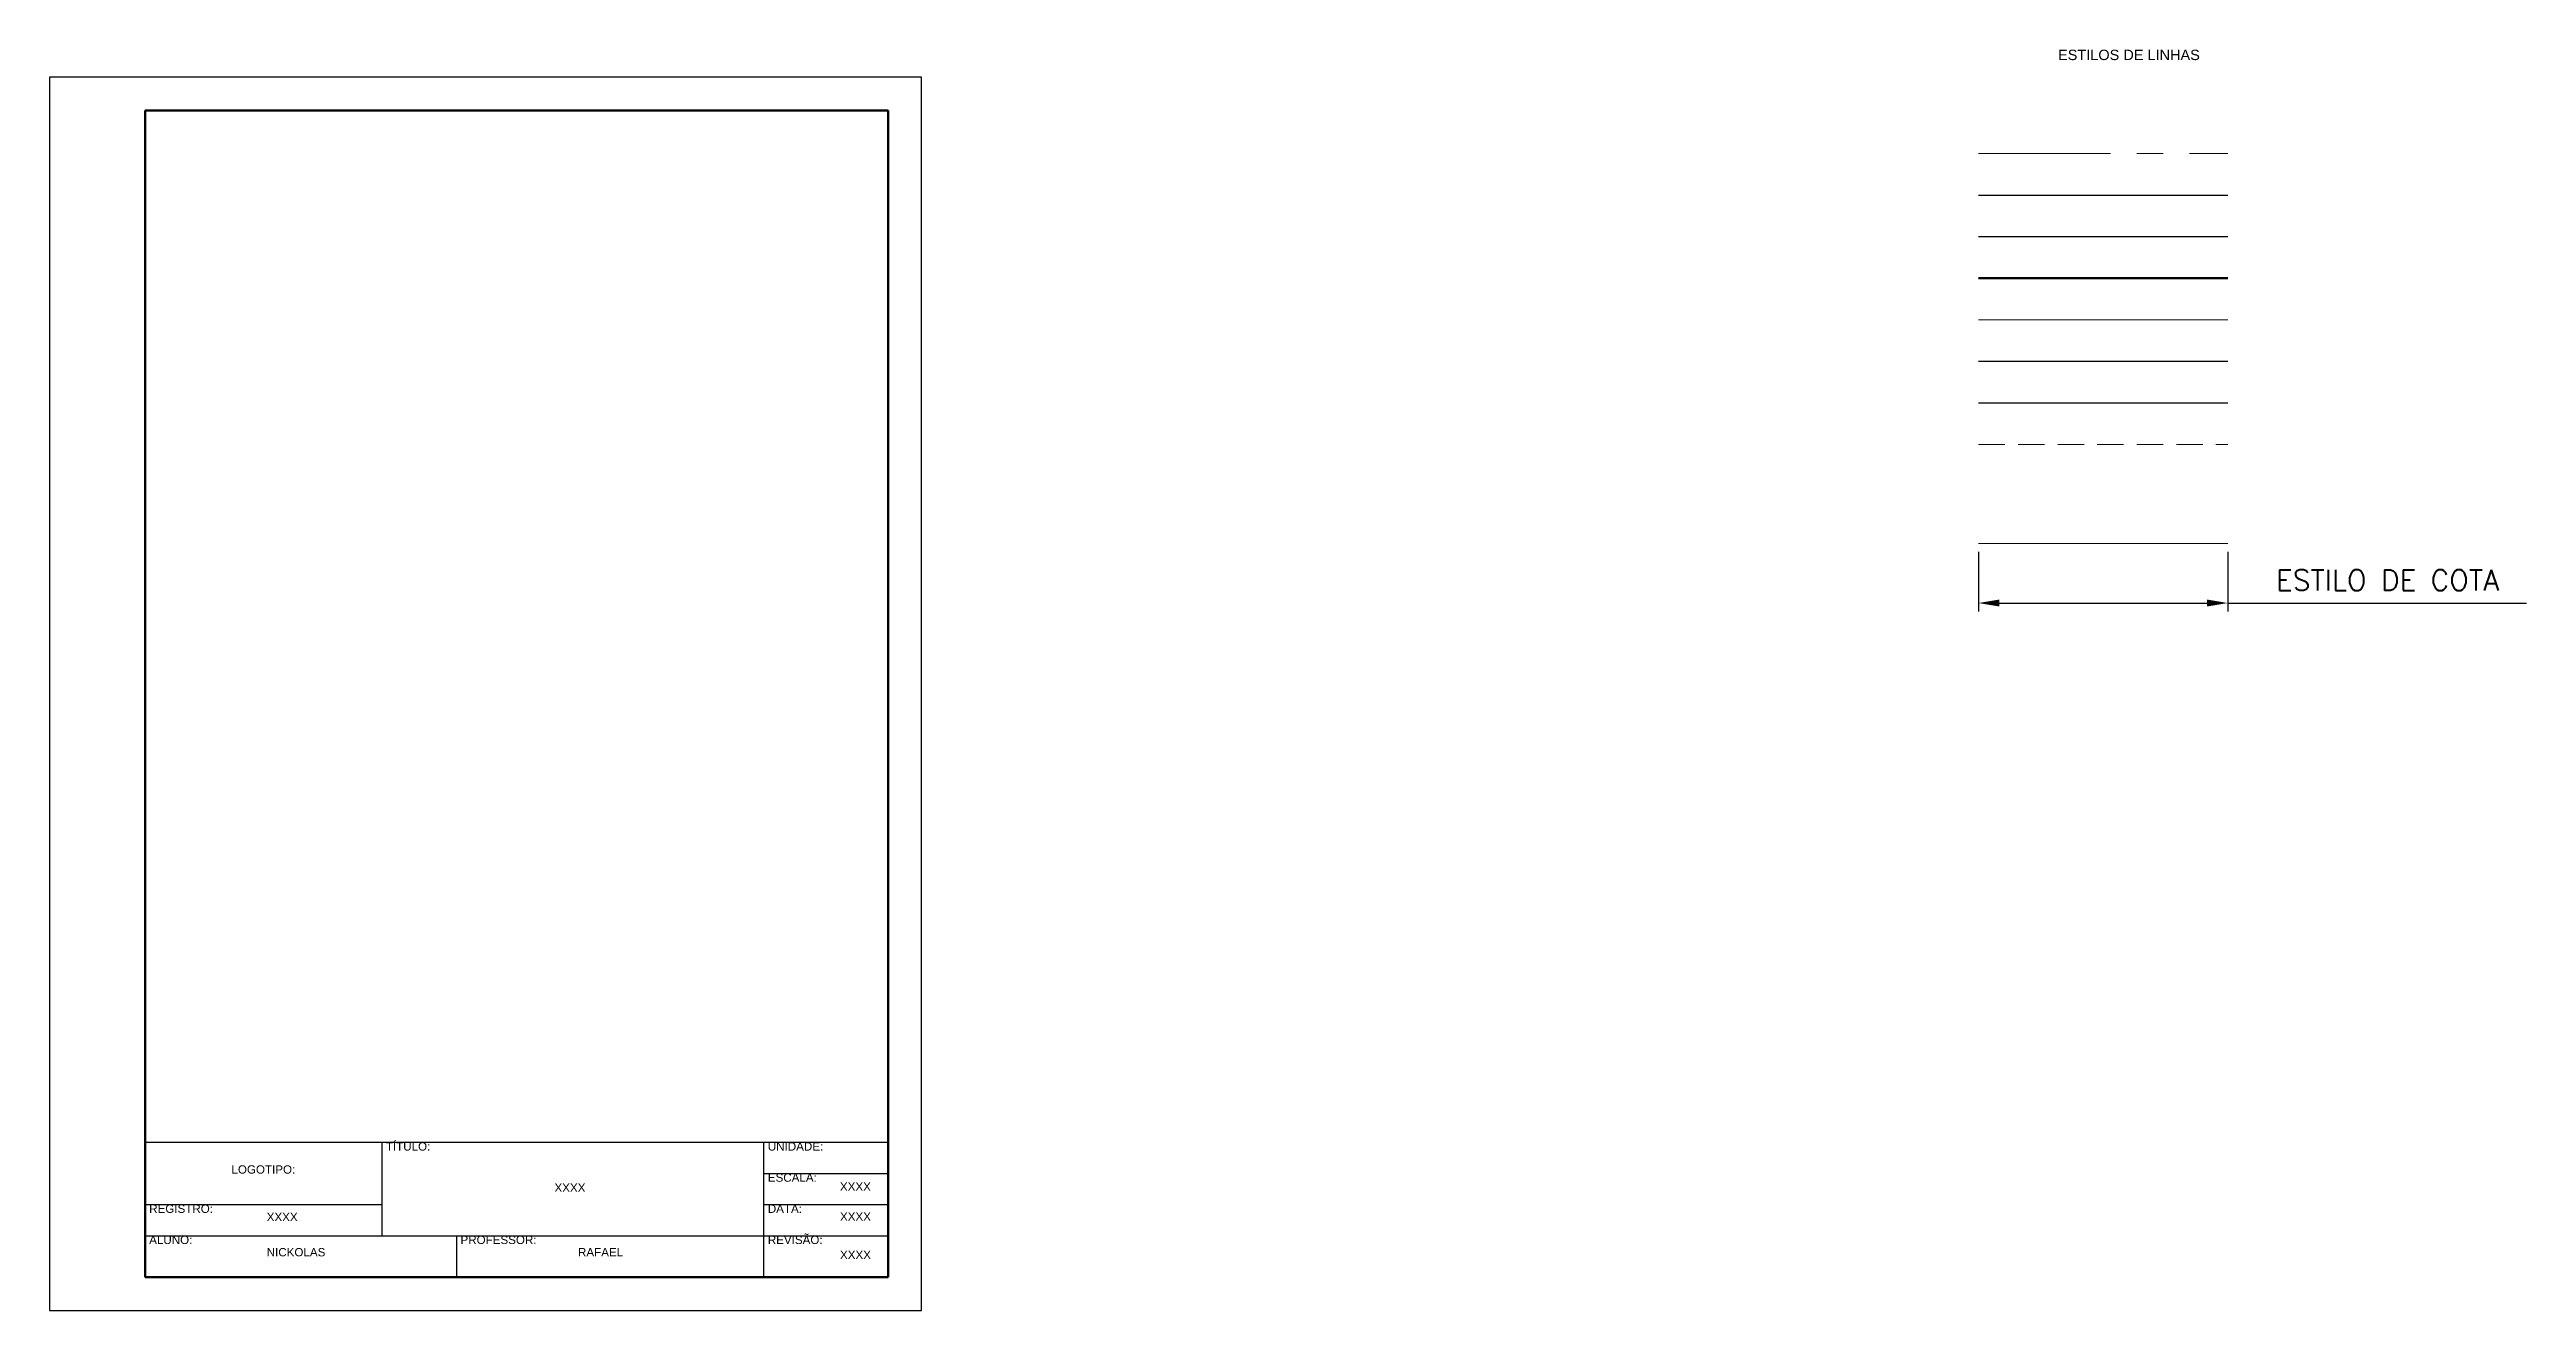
# Model space of a CAD drawing. Header units: millimetres. Extents: x 2293 to 5195, y 1475 to 2168.
# Drawn here: x 4599 to 5195, y 1865 to 2168 of the extents above.
import ezdxf

# ---------------------------------------------------------------- set-up
doc = ezdxf.new("R2010")
doc.units = ezdxf.units.MM
doc.linetypes.add('CENTER', pattern=[50.8, 31.75, -6.35, 6.35, -6.35])
doc.linetypes.add('DASHED2', pattern=[9.525, 6.35, -3.175])
for name, color, linetype, lineweight in [('CENTRO', 1, 'CENTER', 5), ('CONTORNO 1', 3, 'Continuous', 25), ('CONTORNO 2', 4, 'Continuous', 30), ('CONTORNO 3', 6, 'Continuous', 50), ('COTA', 1, 'Continuous', 13), ('HACHURA', 1, 'Continuous', 13), ('TEXTO 1', 2, 'Continuous', 25), ('TEXTO 2', 3, 'Continuous', 25), ('TRACEJADA', 1, 'DASHED2', 13)]:
    doc.layers.add(name, color=color, linetype=linetype, lineweight=lineweight)
doc.styles.add('ROMANS', font='romans.shx')
doc.styles.get("Standard").update_dxf_attribs({"font": 'arial.ttf'})
doc.dimstyles.new('Padrão', dxfattribs={"dimscale": 2, "dimtxt": 2.5, "dimasz": 2.5, "dimexe": 1, "dimexo": 1, "dimgap": 1.5, "dimtad": 1, "dimdsep": 46, "dimtxsty": 'ROMANS', "dimcen": 2.5, "dimclrd": 1, "dimclre": 1, "dimclrt": 2, "dimadec": 0, "dimazin": 2, "dimtfac": 1, "dimtmove": 0, "dimatfit": 3, "dimfxl": 0, "dimlwd": -1, "dimlwe": -1, "dimarcsym": 0})

# ---------------------------------------------------------------- blocks, each defined once
blk = doc.blocks.new('*D5')
at = {"color": 1}
for p, q in [((5063.48, 2047.49), (5063.48, 2033.16)), ((5123.48, 2047.49), (5123.48, 2033.16)), ((5068.48, 2035.16), (5118.48, 2035.16)), ((5123.48, 2035.16), (5195.44, 2035.16))]:
    blk.add_line(p, q, dxfattribs=at)
for points in [[(5068.48, 2036), (5068.48, 2034.33), (5063.48, 2035.16)], [(5118.48, 2036), (5118.48, 2034.33), (5123.48, 2035.16)]]:
    blk.add_solid(points, dxfattribs=at)
at = {"layer": 'Defpoints', "color": 0}
for p in [(5063.48, 2049.49), (5123.48, 2049.49), (5123.48, 2035.16)]:
    blk.add_point(p, dxfattribs=at)
at = {"color": 2, "insert": (5161.96, 2040.66), "char_height": 5, "attachment_point": 5, "style": 'ROMANS'}
blk.add_mtext('ESTILO DE COTA', dxfattribs=at)

msp = doc.modelspace()

# ---------------------------------------------------------------- linework, layer by layer
at = {"layer": 'CENTRO'}
msp.add_line((5063.484, 2143.4), (5123.484, 2143.4), dxfattribs=at)
at = {"layer": 'CONTORNO 1'}
msp.add_line((5063.484, 2133.4), (5123.484, 2133.4), dxfattribs=at)
at = {"layer": 'CONTORNO 2'}
for p, q in [((4598.864, 2161.784), (4598.864, 1864.784)), ((4808.864, 2161.784), (4598.864, 2161.784)), ((4808.864, 1864.784), (4808.864, 2161.784)), ((5063.484, 2123.4), (5123.484, 2123.4)), ((4621.864, 1905.284), (4800.864, 1905.284)), ((4678.864, 1905.284), (4678.864, 1882.784)), ((4770.864, 1905.284), (4800.864, 1905.284)), ((4770.864, 1872.784), (4770.864, 1905.284)), ((4770.864, 1897.784), (4800.864, 1897.784)), ((4621.864, 1890.284), (4678.864, 1890.284)), ((4770.864, 1890.284), (4800.864, 1890.284)), ((4770.864, 1890.284), (4800.864, 1890.284)), ((4621.864, 1882.784), (4800.864, 1882.784)), ((4696.844, 1882.784), (4696.844, 1872.784)), ((4770.864, 1882.784), (4800.864, 1882.784)), ((4598.864, 1864.784), (4808.864, 1864.784))]:
    msp.add_line(p, q, dxfattribs=at)
at = {"layer": 'CONTORNO 3'}
for p, q in [((4621.864, 2153.784), (4621.864, 1872.784)), ((4800.864, 2153.784), (4621.864, 2153.784)), ((4800.864, 1872.784), (4800.864, 2153.784)), ((5063.484, 2113.4), (5123.484, 2113.4)), ((4621.864, 1872.784), (4800.864, 1872.784))]:
    msp.add_line(p, q, dxfattribs=at)
at = {"layer": 'COTA'}
msp.add_line((5063.484, 2049.495), (5123.484, 2049.495), dxfattribs=at)
at = {"layer": 'HACHURA'}
msp.add_line((5063.484, 2103.382), (5123.484, 2103.382), dxfattribs=at)
at = {"layer": 'TEXTO 1'}
msp.add_line((5063.484, 2093.382), (5123.484, 2093.382), dxfattribs=at)
at = {"layer": 'TEXTO 2'}
msp.add_line((5063.484, 2083.382), (5123.484, 2083.382), dxfattribs=at)
at = {"layer": 'TRACEJADA'}
msp.add_line((5063.484, 2073.382), (5123.484, 2073.382), dxfattribs=at)

# ---------------------------------------------------------------- texts
at = {"layer": 'TEXTO 1', "attachment_point": 1}
for s, insert, char_height in [('{\\W1.288224; }ESTILOS DE LINHAS{\\H1.51774x; }', (5081.37, 2168.429), 2.5), ('{\\W1.288224; }XXXX{\\H1.5x; }', (4719.478, 1895.365), 2), ('{\\W1.288224; }XXXX{\\H1.5x; }', (4788.23, 1895.627), 2), ('{\\W1.288224; }XXXX{\\H1.5x; }', (4650.169, 1888.309), 2), ('{\\W1.288224; }XXXX{\\H1.5x; }', (4788.245, 1888.408), 2), ('{\\W1.288224; }NICKOLAS{\\H1.51774x; }', (4650.169, 1879.814), 2), ('{\\W1.288224; }RAFAEL{\\H1.5x; }', (4725.149, 1879.814), 2), ('{\\W1.288224; }XXXX{\\H1.5x; }', (4788.247, 1879.178), 2)]:
    msp.add_mtext_dynamic_manual_height_columns(s, width=74.98, gutter_width=653.196, heights=[0], dxfattribs=dict(at, insert=insert, char_height=char_height))
at = {"layer": 'TEXTO 2', "char_height": 2}
for s, width, insert, attachment_point in [('{\\W1.288224; }TÍTULO:{\\H1.75239x; }', 57, (4678.864, 1905.284), 1), ('{\\W1.288224; }UNIDADE:{\\H1.5x; }', 57, (4770.864, 1905.284), 1), ('LOGOTIPO:', 57, (4650.364, 1898.723), 5), ('{\\W1.288224; }ESCALA:{\\H1.51705x; }', 57, (4770.864, 1897.784), 1), ('{\\W1.288224; }REGISTRO:{\\H1.51774x; }', 57, (4621.864, 1890.284), 1), ('{\\W1.288224; }DATA:{\\H1.5x; }', 57, (4770.864, 1890.284), 1), ('{\\W1.288224; }ALUNO:{\\H1.51774x; }', 74.98, (4621.864, 1882.784), 1), ('{\\W1.288224; }PROFESSOR:{\\H1.51774x; }', 74.98, (4696.844, 1882.784), 1), ('{\\W1.288224; }REVISÃO:{\\H1.71896x; }', 57, (4770.864, 1882.784), 1)]:
    msp.add_mtext_dynamic_manual_height_columns(s, width=width, gutter_width=653.196, heights=[0], dxfattribs=dict(at, insert=insert, attachment_point=attachment_point))

# ---------------------------------------------------------------- dimensions: what is measured, and where the dimension line sits
dim = msp.add_linear_dim(base=(5123.484, 2035.164), p1=(5063.484, 2049.495), p2=(5123.484, 2049.495), text='ESTILO DE COTA', dimstyle='Padrão')
dim.commit()
dim.dimension.update_dxf_attribs({"geometry": '*D5', "text_midpoint": (5161.96, 2040.664)})

doc.saveas('drawing.dxf')
